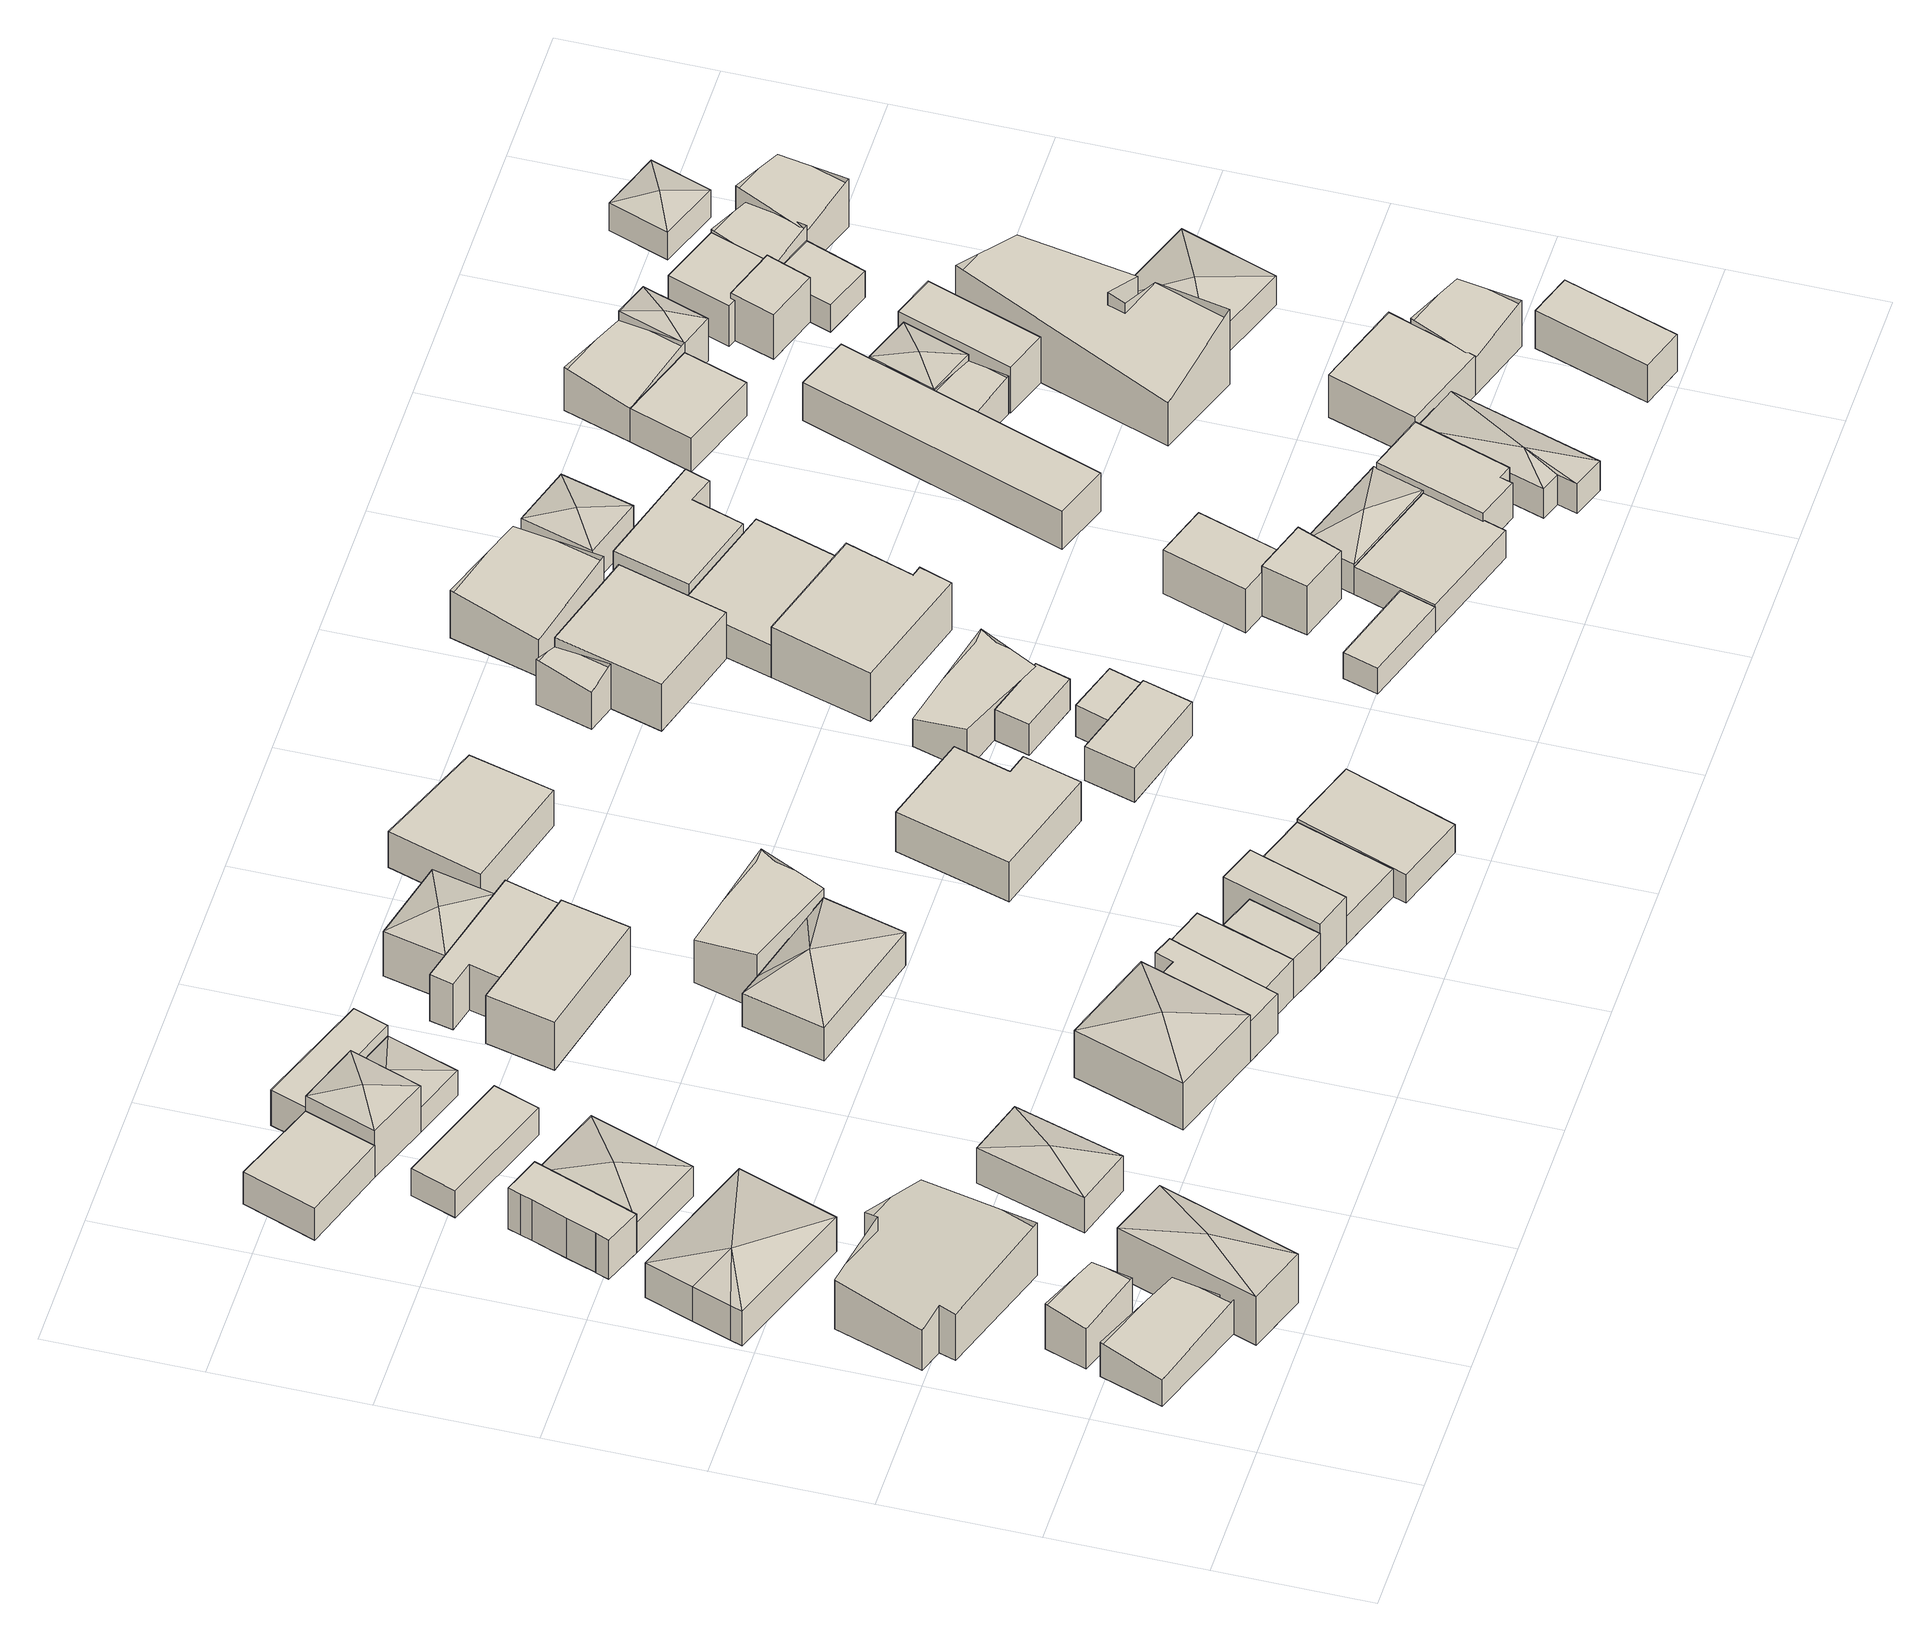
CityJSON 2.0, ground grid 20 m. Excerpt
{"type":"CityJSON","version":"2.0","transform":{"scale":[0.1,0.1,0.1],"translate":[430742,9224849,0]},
"CityObjects":{
"building1":{"type":"Building","attributes":{"Building Type":"Residential","Roof Shape":"gable","Roof Material":"Concrete Glazed Tile","Roof Material Code":1,"Roof Direction":"northwest","Building Height":4.32,"Roof Slope":31.6,"Footprint Area":123.92,"Solar PV Capacity Low":15.52,"Solar PV Capacity High":20.38,"Solar Annual Energy Low":22374,"Solar Annual Energy High":29487,"Suitable PV Area":92.63},"geometry":[{"type":"MultiSurface","lod":"2.2","boundaries":[[[0,1,2,3]],[[3,2,4,5]],[[2,1,6,4]],[[1,0,7,6]],[[0,3,5,7]],[[5,4,6,7]]]}]},
"building2":{"type":"Building","attributes":{"Building Type":"Residential","Roof Shape":"gable","Roof Material":"Concrete Glazed Tile","Roof Material Code":1,"Roof Direction":"northwest","Building Height":6.54,"Roof Slope":30.6,"Footprint Area":52.71,"Solar PV Capacity Low":6.6,"Solar PV Capacity High":8.67,"Solar Annual Energy Low":9516,"Solar Annual Energy High":12542,"Suitable PV Area":39.4},"geometry":[{"type":"MultiSurface","lod":"2.2","boundaries":[[[8,9,10,11]],[[11,10,12,13]],[[10,9,14,12]],[[9,8,15,14]],[[8,11,13,15]],[[13,12,14,15]]]}]},
"building3":{"type":"Building","attributes":{"Building Type":"Residential","Roof Shape":"gable","Roof Material":"Concrete Glazed Tile","Roof Material Code":1,"Roof Direction":"northwest","Building Height":6.47,"Roof Slope":27.2,"Footprint Area":303.42,"Solar PV Capacity Low":37.99,"Solar PV Capacity High":49.9,"Solar Annual Energy Low":54781,"Solar Annual Energy High":72197,"Suitable PV Area":226.81},"geometry":[{"type":"MultiSurface","lod":"2.2","boundaries":[[[16,17,18,19,20,21,22,23]],[[23,22,24,25]],[[22,21,26,24]],[[21,20,27,26]],[[20,19,28,27]],[[19,18,29,28]],[[18,17,30,29]],[[17,16,31,30]],[[16,23,25,31]],[[25,24,26,27,28,29,30,31]]]}]},
"building4":{"type":"Building","attributes":{"Building Type":"Residential","Roof Shape":"hip","Roof Material":"Concrete Glazed Tile","Roof Material Code":1,"Roof Direction":"northwest","Building Height":7.92,"Roof Slope":20.6,"Footprint Area":165,"Solar PV Capacity Low":20.66,"Solar PV Capacity High":27.14,"Solar Annual Energy Low":29790,"Solar Annual Energy High":39261,"Suitable PV Area":123.34},"geometry":[{"type":"MultiSurface","lod":"2.2","boundaries":[[[32,33,34,35]],[[35,34,36,37]],[[34,33,38,36]],[[33,32,39,38]],[[32,35,37,39]],[[37,36,40]],[[36,38,40]],[[38,39,40]],[[39,37,40]]]}]},
"building5":{"type":"Building","attributes":{"Building Type":"Residential","Roof Shape":"hip","Roof Material":"Concrete Glazed Tile","Roof Material Code":1,"Roof Direction":"northwest","Building Height":5.63,"Roof Slope":27.8,"Footprint Area":257,"Solar PV Capacity Low":32.18,"Solar PV Capacity High":42.26,"Solar Annual Energy Low":46399,"Solar Annual Energy High":61151,"Suitable PV Area":192.11},"geometry":[{"type":"MultiSurface","lod":"2.2","boundaries":[[[41,42,43,44,45,46]],[[46,45,47,48]],[[45,44,49,47]],[[44,43,50,49]],[[43,42,51,50]],[[42,41,52,51]],[[41,46,48,52]],[[48,47,53]],[[47,49,53]],[[49,50,53]],[[50,51,53]],[[51,52,53]],[[52,48,53]]]}]},
"building6":{"type":"Building","attributes":{"Building Type":"Residential","Roof Shape":"shed","Roof Material":"Concrete Glazed Tile","Roof Material Code":1,"Roof Direction":"northwest","Building Height":6.3,"Roof Slope":19.7,"Footprint Area":76.02,"Solar PV Capacity Low":9.52,"Solar PV Capacity High":12.5,"Solar Annual Energy Low":13726,"Solar Annual Energy High":18090,"Suitable PV Area":56.83},"geometry":[{"type":"MultiSurface","lod":"2.2","boundaries":[[[54,55,56,57,58,59,60,61,62]],[[62,61,63,64]],[[61,60,65,63]],[[60,59,66,65]],[[59,58,67,66]],[[58,57,68,67]],[[57,56,69,68]],[[56,55,70,69]],[[55,54,71,70]],[[54,62,64,71]],[[64,63,65,66,67,68,69,70,71]]]}]},
"building7":{"type":"Building","attributes":{"Building Type":"Residential","Roof Shape":"hip","Roof Material":"Concrete Glazed Tile","Roof Material Code":1,"Roof Direction":"northwest","Building Height":4.88,"Roof Slope":21.3,"Footprint Area":161.83,"Solar PV Capacity Low":20.26,"Solar PV Capacity High":26.61,"Solar Annual Energy Low":29218,"Solar Annual Energy High":38507,"Suitable PV Area":120.97},"geometry":[{"type":"MultiSurface","lod":"2.2","boundaries":[[[55,54,72,73]],[[73,72,74,75]],[[72,54,76,74]],[[54,55,77,76]],[[55,73,75,77]],[[75,74,78]],[[74,76,78]],[[76,77,78]],[[77,75,78]]]}]},
"building8":{"type":"Building","attributes":{"Building Type":"Residential","Roof Shape":"hip","Roof Material":"Concrete Glazed Tile","Roof Material Code":1,"Roof Direction":"northwest","Building Height":5.68,"Roof Slope":27.7,"Footprint Area":121,"Solar PV Capacity Low":15.15,"Solar PV Capacity High":19.9,"Solar Annual Energy Low":21846,"Solar Annual Energy High":28792,"Suitable PV Area":90.45},"geometry":[{"type":"MultiSurface","lod":"2.2","boundaries":[[[79,80,81,82]],[[82,81,83,84]],[[81,80,85,83]],[[80,79,86,85]],[[79,82,84,86]],[[84,83,87]],[[83,85,87]],[[85,86,87]],[[86,84,87]]]}]},
"building9":{"type":"Building","attributes":{"Building Type":"Residential","Roof Shape":"flat","Roof Material":"Concrete Glazed Tile","Roof Material Code":1,"Roof Direction":"northwest","Building Height":5.25,"Roof Slope":6,"Footprint Area":122.57,"Solar PV Capacity Low":15.35,"Solar PV Capacity High":20.16,"Solar Annual Energy Low":22129,"Solar Annual Energy High":29164,"Suitable PV Area":91.62},"geometry":[{"type":"MultiSurface","lod":"2.2","boundaries":[[[88,89,90,91,92]],[[92,91,93,94]],[[91,90,95,93]],[[90,89,96,95]],[[89,88,97,96]],[[88,92,94,97]],[[94,93,95,96,97]]]}]},
"building10":{"type":"Building","attributes":{"Building Type":"Residential","Roof Shape":"flat","Roof Material":"Concrete Glazed Tile","Roof Material Code":1,"Roof Direction":"northwest","Building Height":4.35,"Roof Slope":10.3,"Footprint Area":103.21,"Solar PV Capacity Low":12.92,"Solar PV Capacity High":16.97,"Solar Annual Energy Low":18633,"Solar Annual Energy High":24557,"Suitable PV Area":77.15},"geometry":[{"type":"MultiSurface","lod":"2.2","boundaries":[[[98,99,100,101]],[[101,100,102,103]],[[100,99,104,102]],[[99,98,105,104]],[[98,101,103,105]],[[103,102,104,105]]]}]},
"building11":{"type":"Building","attributes":{"Building Type":"Residential","Roof Shape":"hip","Roof Material":"Concrete Glazed Tile","Roof Material Code":1,"Roof Direction":"northwest","Building Height":7.63,"Roof Slope":22.1,"Footprint Area":89.17,"Solar PV Capacity Low":11.17,"Solar PV Capacity High":14.66,"Solar Annual Energy Low":16100,"Solar Annual Energy High":21218,"Suitable PV Area":66.66},"geometry":[{"type":"MultiSurface","lod":"2.2","boundaries":[[[88,92,106,107]],[[107,106,108,109]],[[106,92,110,108]],[[92,88,111,110]],[[88,107,109,111]],[[109,108,112]],[[108,110,112]],[[110,111,112]],[[111,109,112]]]}]},
"building12":{"type":"Building","attributes":{"Building Type":"Residential","Roof Shape":"hip","Roof Material":"Concrete Glazed Tile","Roof Material Code":1,"Roof Direction":"northwest","Building Height":4.03,"Roof Slope":28.9,"Footprint Area":73.03,"Solar PV Capacity Low":9.14,"Solar PV Capacity High":12.01,"Solar Annual Energy Low":13186,"Solar Annual Energy High":17378,"Suitable PV Area":54.59},"geometry":[{"type":"MultiSurface","lod":"2.2","boundaries":[[[113,114,107,115,106,116]],[[116,106,117,118]],[[106,115,119,117]],[[115,107,120,119]],[[107,114,121,120]],[[114,113,122,121]],[[113,116,118,122]],[[118,117,123]],[[117,119,123]],[[119,120,123]],[[120,121,123]],[[121,122,123]],[[122,118,123]]]}]},
"building13":{"type":"Building","attributes":{"Building Type":"Residential","Roof Shape":"flat","Roof Material":"Concrete Glazed Tile","Roof Material Code":1,"Roof Direction":"northwest","Building Height":5.75,"Roof Slope":9.3,"Footprint Area":79.05,"Solar PV Capacity Low":9.9,"Solar PV Capacity High":13,"Solar Annual Energy Low":14273,"Solar Annual Energy High":18810,"Suitable PV Area":59.09},"geometry":[{"type":"MultiSurface","lod":"2.2","boundaries":[[[124,88,114,113,125,126]],[[126,125,127,128]],[[125,113,129,127]],[[113,114,130,129]],[[114,88,131,130]],[[88,124,132,131]],[[124,126,128,132]],[[127,129,130,131,132,128]]]}]},
"building14":{"type":"Building","attributes":{"Building Type":"Residential","Roof Shape":"hip","Roof Material":"Concrete Glazed Tile","Roof Material Code":1,"Roof Direction":"northwest","Building Height":7.63,"Roof Slope":28.1,"Footprint Area":206.64,"Solar PV Capacity Low":25.87,"Solar PV Capacity High":33.98,"Solar Annual Energy Low":37308,"Solar Annual Energy High":49169,"Suitable PV Area":154.46},"geometry":[{"type":"MultiSurface","lod":"2.2","boundaries":[[[133,134,135,136]],[[136,135,137,138]],[[135,134,139,137]],[[134,133,140,139]],[[133,136,138,140]],[[138,137,141]],[[137,139,141]],[[139,140,141]],[[140,138,141]]]}]},
"building15":{"type":"Building","attributes":{"Building Type":"Residential","Roof Shape":"shed","Roof Material":"Clay Tile Shingle","Roof Material Code":3,"Roof Direction":"northwest","Building Height":6.45,"Roof Slope":18.1,"Footprint Area":78.13,"Solar PV Capacity Low":9.78,"Solar PV Capacity High":12.85,"Solar Annual Energy Low":14106,"Solar Annual Energy High":18590,"Suitable PV Area":58.4},"geometry":[{"type":"MultiSurface","lod":"2.2","boundaries":[[[142,143,144,145,135,146]],[[146,135,147,148]],[[135,145,149,147]],[[145,144,150,149]],[[144,143,151,150]],[[143,142,152,151]],[[142,146,148,152]],[[148,147,149,150,151,152]]]}]},
"building16":{"type":"Building","attributes":{"Building Type":"Residential","Roof Shape":"flat","Roof Material":"Concrete Glazed Tile","Roof Material Code":1,"Roof Direction":"northwest","Building Height":7.76,"Roof Slope":8.8,"Footprint Area":161.34,"Solar PV Capacity Low":20.2,"Solar PV Capacity High":26.53,"Solar Annual Energy Low":29129,"Solar Annual Energy High":38390,"Suitable PV Area":120.6},"geometry":[{"type":"MultiSurface","lod":"2.2","boundaries":[[[153,154,155,156]],[[156,155,157,158]],[[155,154,159,157]],[[154,153,160,159]],[[153,156,158,160]],[[158,157,159,160]]]}]},
"building17":{"type":"Building","attributes":{"Building Type":"Residential","Roof Shape":"hip","Roof Material":"Clay Tile Shingle","Roof Material Code":3,"Roof Direction":"northwest","Building Height":5.41,"Roof Slope":29.3,"Footprint Area":200.22,"Solar PV Capacity Low":25.07,"Solar PV Capacity High":32.93,"Solar Annual Energy Low":36148,"Solar Annual Energy High":47640,"Suitable PV Area":149.66},"geometry":[{"type":"MultiSurface","lod":"2.2","boundaries":[[[161,162,163,164,165,166]],[[166,165,167,168]],[[165,164,169,167]],[[164,163,170,169]],[[163,162,171,170]],[[162,161,172,171]],[[161,166,168,172]],[[168,167,173]],[[167,169,173]],[[169,170,173]],[[170,171,173]],[[171,172,173]],[[172,168,173]]]}]},
"building18":{"type":"Building","attributes":{"Building Type":"Residential","Roof Shape":"flat","Roof Material":"Clay Tile Shingle","Roof Material Code":3,"Roof Direction":"northwest","Building Height":6.29,"Roof Slope":10.8,"Footprint Area":76.69,"Solar PV Capacity Low":9.6,"Solar PV Capacity High":12.61,"Solar Annual Energy Low":13845,"Solar Annual Energy High":18247,"Suitable PV Area":57.32},"geometry":[{"type":"MultiSurface","lod":"2.2","boundaries":[[[174,142,175,176]],[[176,175,177,178]],[[175,142,179,177]],[[142,174,180,179]],[[174,176,178,180]],[[178,177,179,180]]]}]},
"building19":{"type":"Building","attributes":{"Building Type":"Residential","Roof Shape":"shed","Roof Material":"Concrete Glazed Tile","Roof Material Code":1,"Roof Direction":"northwest","Building Height":7.12,"Roof Slope":17.9,"Footprint Area":115.96,"Solar PV Capacity Low":14.52,"Solar PV Capacity High":19.07,"Solar Annual Energy Low":20936,"Solar Annual Energy High":27592,"Suitable PV Area":86.68},"geometry":[{"type":"MultiSurface","lod":"2.2","boundaries":[[[181,182,183,184,156,185]],[[185,156,186,187]],[[156,184,188,186]],[[184,183,189,188]],[[183,182,190,189]],[[182,181,191,190]],[[181,185,187,191]],[[187,186,188,189,190,191]]]}]},
"building20":{"type":"Building","attributes":{"Building Type":"Residential","Roof Shape":"flat","Roof Material":"Concrete Glazed Tile","Roof Material Code":1,"Roof Direction":"northwest","Building Height":6.25,"Roof Slope":10.4,"Footprint Area":51.67,"Solar PV Capacity Low":6.47,"Solar PV Capacity High":8.5,"Solar Annual Energy Low":9328,"Solar Annual Energy High":12294,"Suitable PV Area":38.62},"geometry":[{"type":"MultiSurface","lod":"2.2","boundaries":[[[192,193,176,194]],[[194,176,178,195]],[[176,193,196,178]],[[193,192,197,196]],[[192,194,195,197]],[[195,178,196,197]]]}]},
"building21":{"type":"Building","attributes":{"Building Type":"Residential","Roof Shape":"gable","Roof Material":"Clay Tile Shingle","Roof Material Code":3,"Roof Direction":"northwest","Building Height":6.94,"Roof Slope":28.2,"Footprint Area":126.73,"Solar PV Capacity Low":15.87,"Solar PV Capacity High":20.84,"Solar Annual Energy Low":22879,"Solar Annual Energy High":30153,"Suitable PV Area":94.73},"geometry":[{"type":"MultiSurface","lod":"2.2","boundaries":[[[198,162,166,199]],[[199,166,200,201]],[[166,162,202,200]],[[162,198,203,202]],[[198,199,201,203]],[[201,200,202,203]]]}]},
"building22":{"type":"Building","attributes":{"Building Type":"Residential","Roof Shape":"hip","Roof Material":"Concrete Glazed Tile","Roof Material Code":1,"Roof Direction":"northwest","Building Height":7.21,"Roof Slope":25.9,"Footprint Area":95.89,"Solar PV Capacity Low":12.01,"Solar PV Capacity High":15.77,"Solar Annual Energy Low":17313,"Solar Annual Energy High":22817,"Suitable PV Area":71.68},"geometry":[{"type":"MultiSurface","lod":"2.2","boundaries":[[[204,205,206,207]],[[207,206,208,209]],[[206,205,210,208]],[[205,204,211,210]],[[204,207,209,211]],[[209,208,212]],[[208,210,212]],[[210,211,212]],[[211,209,212]]]}]},
"building23":{"type":"Building","attributes":{"Building Type":"Residential","Roof Shape":"flat","Roof Material":"Concrete Glazed Tile","Roof Material Code":1,"Roof Direction":"northwest","Building Height":7.82,"Roof Slope":12.2,"Footprint Area":72.55,"Solar PV Capacity Low":9.08,"Solar PV Capacity High":11.93,"Solar Annual Energy Low":13098,"Solar Annual Energy High":17262,"Suitable PV Area":54.23},"geometry":[{"type":"MultiSurface","lod":"2.2","boundaries":[[[213,214,194,215]],[[215,194,216,217]],[[194,214,218,216]],[[214,213,219,218]],[[213,215,217,219]],[[217,216,218,219]]]}]},
"building24":{"type":"Building","attributes":{"Building Type":"Residential","Roof Shape":"flat","Roof Material":"Concrete Glazed Tile","Roof Material Code":1,"Roof Direction":"northwest","Building Height":4.47,"Roof Slope":10.1,"Footprint Area":127.51,"Solar PV Capacity Low":15.96,"Solar PV Capacity High":20.97,"Solar Annual Energy Low":23021,"Solar Annual Energy High":30340,"Suitable PV Area":95.31},"geometry":[{"type":"MultiSurface","lod":"2.2","boundaries":[[[213,215,220,221]],[[221,220,222,223]],[[220,215,224,222]],[[215,213,225,224]],[[213,221,223,225]],[[223,222,224,225]]]}]},
"building25":{"type":"Building","attributes":{"Building Type":"Residential","Roof Shape":"shed","Roof Material":"Concrete Glazed Tile","Roof Material Code":1,"Roof Direction":"northwest","Building Height":4.54,"Roof Slope":16,"Footprint Area":153.1,"Solar PV Capacity Low":19.17,"Solar PV Capacity High":25.18,"Solar Annual Energy Low":27641,"Solar Annual Energy High":36428,"Suitable PV Area":114.44},"geometry":[{"type":"MultiSurface","lod":"2.2","boundaries":[[[221,226,227,228]],[[228,227,229,230]],[[227,226,231,229]],[[226,221,232,231]],[[221,228,230,232]],[[230,229,231,232]]]}]},
"building26":{"type":"Building","attributes":{"Building Type":"Residential","Roof Shape":"flat","Roof Material":"Concrete Glazed Tile","Roof Material Code":1,"Roof Direction":"northwest","Building Height":5.82,"Roof Slope":11.8,"Footprint Area":189.7,"Solar PV Capacity Low":23.75,"Solar PV Capacity High":31.2,"Solar Annual Energy Low":34249,"Solar Annual Energy High":45138,"Suitable PV Area":141.8},"geometry":[{"type":"MultiSurface","lod":"2.2","boundaries":[[[233,234,235,236]],[[236,235,237,238]],[[235,234,239,237]],[[234,233,240,239]],[[233,236,238,240]],[[238,237,239,240]]]}]},
"building27":{"type":"Building","attributes":{"Building Type":"Residential","Roof Shape":"flat","Roof Material":"Concrete Glazed Tile","Roof Material Code":1,"Roof Direction":"northwest","Building Height":6.37,"Roof Slope":9.3,"Footprint Area":217.69,"Solar PV Capacity Low":27.26,"Solar PV Capacity High":35.8,"Solar Annual Energy Low":39303,"Solar Annual Energy High":51798,"Suitable PV Area":162.73},"geometry":[{"type":"MultiSurface","lod":"2.2","boundaries":[[[241,242,243,244,245,246]],[[246,245,247,248]],[[245,244,249,247]],[[244,243,250,249]],[[243,242,251,250]],[[242,241,252,251]],[[241,246,248,252]],[[248,247,249,250,251,252]]]}]},
"building28":{"type":"Building","attributes":{"Building Type":"Residential","Roof Shape":"flat","Roof Material":"Concrete Glazed Tile","Roof Material Code":1,"Roof Direction":"northwest","Building Height":5.46,"Roof Slope":5.5,"Footprint Area":84.55,"Solar PV Capacity Low":10.59,"Solar PV Capacity High":13.9,"Solar Annual Energy Low":15266,"Solar Annual Energy High":20119,"Suitable PV Area":63.2},"geometry":[{"type":"MultiSurface","lod":"2.2","boundaries":[[[253,254,255,256]],[[256,255,257,258]],[[255,254,259,257]],[[254,253,260,259]],[[253,256,258,260]],[[258,257,259,260]]]}]},
"building29":{"type":"Building","attributes":{"Building Type":"Residential","Roof Shape":"shed","Roof Material":"Concrete Glazed Tile","Roof Material Code":1,"Roof Direction":"northwest","Building Height":4.93,"Roof Slope":13.7,"Footprint Area":33.37,"Solar PV Capacity Low":4.18,"Solar PV Capacity High":5.49,"Solar Annual Energy Low":6026,"Solar Annual Energy High":7941,"Suitable PV Area":24.95},"geometry":[{"type":"MultiSurface","lod":"2.2","boundaries":[[[261,262,256,263]],[[263,256,264,265]],[[256,262,266,264]],[[262,261,267,266]],[[261,263,265,267]],[[265,264,266,267]]]}]},
"building30":{"type":"Building","attributes":{"Building Type":"Residential","Roof Shape":"flat","Roof Material":"Concrete Glazed Tile","Roof Material Code":1,"Roof Direction":"southwest","Building Height":4.99,"Roof Slope":7,"Footprint Area":41.59,"Solar PV Capacity Low":5.21,"Solar PV Capacity High":6.84,"Solar Annual Energy Low":7509,"Solar Annual Energy High":9897,"Suitable PV Area":31.09},"geometry":[{"type":"MultiSurface","lod":"2.2","boundaries":[[[268,269,270,271]],[[271,270,272,273]],[[270,269,274,272]],[[269,268,275,274]],[[268,271,273,275]],[[273,272,274,275]]]}]},
"building31":{"type":"Building","attributes":{"Building Type":"Residential","Roof Shape":"gable","Roof Material":"Concrete Glazed Tile","Roof Material Code":1,"Roof Direction":"southwest","Building Height":4.54,"Roof Slope":30.1,"Footprint Area":107.86,"Solar PV Capacity Low":13.5,"Solar PV Capacity High":17.74,"Solar Annual Energy Low":19473,"Solar Annual Energy High":25664,"Suitable PV Area":80.62},"geometry":[{"type":"MultiSurface","lod":"2.2","boundaries":[[[276,277,271,278]],[[278,271,279,280]],[[271,277,281,279]],[[277,276,282,281]],[[276,278,280,282]],[[280,279,281,282]]]}]},
"building32":{"type":"Building","attributes":{"Building Type":"Residential","Roof Shape":"gable","Roof Material":"Concrete Glazed Tile","Roof Material Code":1,"Roof Direction":"southwest","Building Height":6.01,"Roof Slope":33.6,"Footprint Area":30.51,"Solar PV Capacity Low":3.82,"Solar PV Capacity High":5.02,"Solar Annual Energy Low":5508,"Solar Annual Energy High":7259,"Suitable PV Area":22.8},"geometry":[{"type":"MultiSurface","lod":"2.2","boundaries":[[[283,284,285,286]],[[286,285,287,288]],[[285,284,289,287]],[[284,283,290,289]],[[283,286,288,290]],[[288,287,289,290]]]}]},
"building33":{"type":"Building","attributes":{"Building Type":"Residential","Roof Shape":"flat","Roof Material":"Concrete Glazed Tile","Roof Material Code":1,"Roof Direction":"southwest","Building Height":7.57,"Roof Slope":8.1,"Footprint Area":203.53,"Solar PV Capacity Low":25.48,"Solar PV Capacity High":33.47,"Solar Annual Energy Low":36747,"Solar Annual Energy High":48429,"Suitable PV Area":152.14},"geometry":[{"type":"MultiSurface","lod":"2.2","boundaries":[[[283,291,292,293]],[[293,292,294,295]],[[292,291,296,294]],[[291,283,297,296]],[[283,293,295,297]],[[295,294,296,297]]]}]},
"building34":{"type":"Building","attributes":{"Building Type":"Residential","Roof Shape":"flat","Roof Material":"Concrete Glazed Tile","Roof Material Code":1,"Roof Direction":"northwest","Building Height":4.16,"Roof Slope":11.5,"Footprint Area":57.63,"Solar PV Capacity Low":7.22,"Solar PV Capacity High":9.48,"Solar Annual Energy Low":10405,"Solar Annual Energy High":13712,"Suitable PV Area":43.08},"geometry":[{"type":"MultiSurface","lod":"2.2","boundaries":[[[298,299,300,301]],[[301,300,302,303]],[[300,299,304,302]],[[299,298,305,304]],[[298,301,303,305]],[[303,302,304,305]]]}]},
"building35":{"type":"Building","attributes":{"Building Type":"Residential","Roof Shape":"shed","Roof Material":"Concrete Glazed Tile","Roof Material Code":1,"Roof Direction":"northwest","Building Height":7.64,"Roof Slope":18.1,"Footprint Area":225.25,"Solar PV Capacity Low":28.2,"Solar PV Capacity High":37.04,"Solar Annual Energy Low":40667,"Solar Annual Energy High":53596,"Suitable PV Area":168.37},"geometry":[{"type":"MultiSurface","lod":"2.2","boundaries":[[[306,307,308,309,310,311]],[[311,310,312,313]],[[310,309,314,312]],[[309,308,315,314]],[[308,307,316,315]],[[307,306,317,316]],[[306,311,313,317]],[[313,312,314,315,316,317]]]}]},
"building36":{"type":"Building","attributes":{"Building Type":"Residential","Roof Shape":"gable","Roof Material":"Concrete Glazed Tile","Roof Material Code":1,"Roof Direction":"southwest","Building Height":6.01,"Roof Slope":31,"Footprint Area":172.07,"Solar PV Capacity Low":21.54,"Solar PV Capacity High":28.3,"Solar Annual Energy Low":31066,"Solar Annual Energy High":40942,"Suitable PV Area":128.62},"geometry":[{"type":"MultiSurface","lod":"2.2","boundaries":[[[318,319,320,321]],[[321,320,322,323]],[[320,319,324,322]],[[319,318,325,324]],[[318,321,323,325]],[[323,322,324,325]]]}]},
"building37":{"type":"Building","attributes":{"Building Type":"Residential","Roof Shape":"shed","Roof Material":"Concrete Glazed Tile","Roof Material Code":1,"Roof Direction":"northwest","Building Height":5.15,"Roof Slope":12.6,"Footprint Area":201.05,"Solar PV Capacity Low":25.17,"Solar PV Capacity High":33.06,"Solar Annual Energy Low":36298,"Solar Annual Energy High":47838,"Suitable PV Area":150.29},"geometry":[{"type":"MultiSurface","lod":"2.2","boundaries":[[[326,308,327,328]],[[328,327,329,330]],[[327,308,331,329]],[[308,326,332,331]],[[326,328,330,332]],[[330,329,331,332]]]}]},
"building38":{"type":"Building","attributes":{"Building Type":"Residential","Roof Shape":"shed","Roof Material":"Concrete Glazed Tile","Roof Material Code":1,"Roof Direction":"northwest","Building Height":7.84,"Roof Slope":17.8,"Footprint Area":45.37,"Solar PV Capacity Low":5.68,"Solar PV Capacity High":7.46,"Solar Annual Energy Low":8192,"Solar Annual Energy High":10796,"Suitable PV Area":33.92},"geometry":[{"type":"MultiSurface","lod":"2.2","boundaries":[[[333,334,335,336]],[[336,335,337,338]],[[335,334,339,337]],[[334,333,340,339]],[[333,336,338,340]],[[338,337,339,340]]]}]},
"building39":{"type":"Building","attributes":{"Building Type":"Residential","Roof Shape":"flat","Roof Material":"Concrete Glazed Tile","Roof Material Code":1,"Roof Direction":"northwest","Building Height":7.13,"Roof Slope":10.3,"Footprint Area":84.53,"Solar PV Capacity Low":10.58,"Solar PV Capacity High":13.9,"Solar Annual Energy Low":15261,"Solar Annual Energy High":20113,"Suitable PV Area":63.18},"geometry":[{"type":"MultiSurface","lod":"2.2","boundaries":[[[341,342,343,344]],[[344,343,345,346]],[[343,342,347,345]],[[342,341,348,347]],[[341,344,346,348]],[[346,345,347,348]]]}]},
"building40":{"type":"Building","attributes":{"Building Type":"Residential","Roof Shape":"flat","Roof Material":"Concrete Glazed Tile","Roof Material Code":1,"Roof Direction":"northwest","Building Height":4.54,"Roof Slope":9.7,"Footprint Area":164.59,"Solar PV Capacity Low":20.61,"Solar PV Capacity High":27.07,"Solar Annual Energy Low":29716,"Solar Annual Energy High":39164,"Suitable PV Area":123.03},"geometry":[{"type":"MultiSurface","lod":"2.2","boundaries":[[[349,300,350,351]],[[351,350,352,353]],[[350,300,354,352]],[[300,349,355,354]],[[349,351,353,355]],[[353,352,354,355]]]}]},
"building41":{"type":"Building","attributes":{"Building Type":"Residential","Roof Shape":"flat","Roof Material":"Concrete Glazed Tile","Roof Material Code":1,"Roof Direction":"northwest","Building Height":6.94,"Roof Slope":9.5,"Footprint Area":134.98,"Solar PV Capacity Low":16.9,"Solar PV Capacity High":22.2,"Solar Annual Energy Low":24371,"Solar Annual Energy High":32118,"Suitable PV Area":100.9},"geometry":[{"type":"MultiSurface","lod":"2.2","boundaries":[[[356,357,358,359,360,361]],[[361,360,362,363]],[[360,359,364,362]],[[359,358,365,364]],[[358,357,366,365]],[[357,356,367,366]],[[356,361,363,367]],[[363,362,364,365,366,367]]]}]},
"building42":{"type":"Building","attributes":{"Building Type":"Residential","Roof Shape":"hip","Roof Material":"Concrete Glazed Tile","Roof Material Code":1,"Roof Direction":"northwest","Building Height":4.89,"Roof Slope":26.1,"Footprint Area":100.79,"Solar PV Capacity Low":12.62,"Solar PV Capacity High":16.57,"Solar Annual Energy Low":18197,"Solar Annual Energy High":23982,"Suitable PV Area":75.34},"geometry":[{"type":"MultiSurface","lod":"2.2","boundaries":[[[368,349,351,369]],[[369,351,370,371]],[[351,349,372,370]],[[349,368,373,372]],[[368,369,371,373]],[[371,370,374]],[[370,372,374]],[[372,373,374]],[[373,371,374]]]}]},
"building43":{"type":"Building","attributes":{"Building Type":"Residential","Roof Shape":"hip","Roof Material":"Clay Tile Shingle","Roof Material Code":3,"Roof Direction":"northwest","Building Height":5.61,"Roof Slope":20.5,"Footprint Area":85.15,"Solar PV Capacity Low":10.66,"Solar PV Capacity High":14,"Solar Annual Energy Low":15374,"Solar Annual Energy High":20261,"Suitable PV Area":63.65},"geometry":[{"type":"MultiSurface","lod":"2.2","boundaries":[[[375,376,377,378]],[[378,377,379,380]],[[377,376,381,379]],[[376,375,382,381]],[[375,378,380,382]],[[380,379,383]],[[379,381,383]],[[381,382,383]],[[382,380,383]]]}]},
"building44":{"type":"Building","attributes":{"Building Type":"Residential","Roof Shape":"shed","Roof Material":"Concrete Glazed Tile","Roof Material Code":1,"Roof Direction":"northwest","Building Height":5.72,"Roof Slope":10,"Footprint Area":114.02,"Solar PV Capacity Low":14.28,"Solar PV Capacity High":18.75,"Solar Annual Energy Low":20585,"Solar Annual Energy High":27130,"Suitable PV Area":85.23},"geometry":[{"type":"MultiSurface","lod":"2.2","boundaries":[[[384,385,386,387,388,389]],[[389,388,390,391]],[[388,387,392,390]],[[387,386,393,392]],[[386,385,394,393]],[[385,384,395,394]],[[384,389,391,395]],[[391,390,392,393,394,395]]]}]},
"building45":{"type":"Building","attributes":{"Building Type":"Residential","Roof Shape":"hip","Roof Material":"Concrete Glazed Tile","Roof Material Code":1,"Roof Direction":"northwest","Building Height":4.84,"Roof Slope":22.1,"Footprint Area":144.76,"Solar PV Capacity Low":18.12,"Solar PV Capacity High":23.81,"Solar Annual Energy Low":26135,"Solar Annual Energy High":34444,"Suitable PV Area":108.21},"geometry":[{"type":"MultiSurface","lod":"2.2","boundaries":[[[386,396,397,398,399,400]],[[400,399,401,402]],[[399,398,403,401]],[[398,397,404,403]],[[397,396,405,404]],[[396,386,406,405]],[[386,400,402,406]],[[402,401,407]],[[401,403,407]],[[403,404,407]],[[404,405,407]],[[405,406,407]],[[406,402,407]]]}]},
"building46":{"type":"Building","attributes":{"Building Type":"Residential","Roof Shape":"flat","Roof Material":"Concrete Glazed Tile","Roof Material Code":1,"Roof Direction":"northwest","Building Height":6.24,"Roof Slope":10.8,"Footprint Area":278.25,"Solar PV Capacity Low":34.84,"Solar PV Capacity High":45.76,"Solar Annual Energy Low":50236,"Solar Annual Energy High":66206,"Suitable PV Area":207.99},"geometry":[{"type":"MultiSurface","lod":"2.2","boundaries":[[[408,409,410,411]],[[411,410,412,413]],[[410,409,414,412]],[[409,408,415,414]],[[408,411,413,415]],[[413,412,414,415]]]}]},
"building47":{"type":"Building","attributes":{"Building Type":"Residential","Roof Shape":"flat","Roof Material":"Concrete Glazed Tile","Roof Material Code":1,"Roof Direction":"northwest","Building Height":5.36,"Roof Slope":9.2,"Footprint Area":96.62,"Solar PV Capacity Low":12.1,"Solar PV Capacity High":15.89,"Solar Annual Energy Low":17445,"Solar Annual Energy High":22991,"Suitable PV Area":72.23},"geometry":[{"type":"MultiSurface","lod":"2.2","boundaries":[[[416,417,418,419]],[[419,418,420,421]],[[418,417,422,420]],[[417,416,423,422]],[[416,419,421,423]],[[421,420,422,423]]]}]},
"building48":{"type":"Building","attributes":{"Building Type":"Residential","Roof Shape":"gable","Roof Material":"Concrete Glazed Tile","Roof Material Code":1,"Roof Direction":"northwest","Building Height":5.38,"Roof Slope":28,"Footprint Area":38.86,"Solar PV Capacity Low":4.87,"Solar PV Capacity High":6.39,"Solar Annual Energy Low":7016,"Solar Annual Energy High":9247,"Suitable PV Area":29.05},"geometry":[{"type":"MultiSurface","lod":"2.2","boundaries":[[[424,425,426,427]],[[427,426,428,429]],[[426,425,430,428]],[[425,424,431,430]],[[424,427,429,431]],[[429,428,430,431]]]}]},
"building49":{"type":"Building","attributes":{"Building Type":"Residential","Roof Shape":"shed","Roof Material":"Concrete Glazed Tile","Roof Material Code":1,"Roof Direction":"northwest","Building Height":6.44,"Roof Slope":17,"Footprint Area":148.16,"Solar PV Capacity Low":18.55,"Solar PV Capacity High":24.36,"Solar Annual Energy Low":26749,"Solar Annual Energy High":35253,"Suitable PV Area":110.75},"geometry":[{"type":"MultiSurface","lod":"2.2","boundaries":[[[432,386,433,434]],[[434,433,435,436]],[[433,386,437,435]],[[386,432,438,437]],[[432,434,436,438]],[[436,435,437,438]]]}]},
"building50":{"type":"Building","attributes":{"Building Type":"Residential","Roof Shape":"hip","Roof Material":"Concrete Glazed Tile","Roof Material Code":1,"Roof Direction":"northwest","Building Height":6.37,"Roof Slope":22.1,"Footprint Area":63.05,"Solar PV Capacity Low":7.89,"Solar PV Capacity High":10.37,"Solar Annual Energy Low":11383,"Solar Annual Energy High":15002,"Suitable PV Area":47.13},"geometry":[{"type":"MultiSurface","lod":"2.2","boundaries":[[[439,424,427,440]],[[440,427,441,442]],[[427,424,443,441]],[[424,439,444,443]],[[439,440,442,444]],[[442,441,445]],[[441,443,445]],[[443,444,445]],[[444,442,445]]]}]},
"building51":{"type":"Building","attributes":{"Building Type":"Residential","Roof Shape":"gable","Roof Material":"Concrete Glazed Tile","Roof Material Code":1,"Roof Direction":"northwest","Building Height":5.4,"Roof Slope":32.7,"Footprint Area":102.49,"Solar PV Capacity Low":12.83,"Solar PV Capacity High":16.85,"Solar Annual Energy Low":18504,"Solar Annual Energy High":24387,"Suitable PV Area":76.61},"geometry":[{"type":"MultiSurface","lod":"2.2","boundaries":[[[446,416,419,447]],[[447,419,448,449]],[[419,416,423,448]],[[416,446,450,423]],[[446,447,449,450]],[[449,448,423,450]]]}]},
"building52":{"type":"Building","attributes":{"Building Type":"Residential","Roof Shape":"flat","Roof Material":"Concrete Glazed Tile","Roof Material Code":1,"Roof Direction":"northwest","Building Height":7.35,"Roof Slope":14.2,"Footprint Area":94.72,"Solar PV Capacity Low":11.86,"Solar PV Capacity High":15.58,"Solar Annual Energy Low":17101,"Solar Annual Energy High":22538,"Suitable PV Area":70.8},"geometry":[{"type":"MultiSurface","lod":"2.2","boundaries":[[[451,452,453,454]],[[454,453,455,456]],[[453,452,457,455]],[[452,451,458,457]],[[451,454,456,458]],[[456,455,457,458]]]}]},
"building53":{"type":"Building","attributes":{"Building Type":"Residential","Roof Shape":"shed","Roof Material":"Concrete Glazed Tile","Roof Material Code":1,"Roof Direction":"northwest","Building Height":5.98,"Roof Slope":13.4,"Footprint Area":94.55,"Solar PV Capacity Low":11.84,"Solar PV Capacity High":15.55,"Solar Annual Energy Low":17071,"Solar Annual Energy High":22498,"Suitable PV Area":70.68},"geometry":[{"type":"MultiSurface","lod":"2.2","boundaries":[[[459,460,461,462]],[[462,461,463,464]],[[461,460,465,463]],[[460,459,466,465]],[[459,462,464,466]],[[464,463,465,466]]]}]},
"building54":{"type":"Building","attributes":{"Building Type":"Residential","Roof Shape":"gable","Roof Material":"Concrete Glazed Tile","Roof Material Code":1,"Roof Direction":"northwest","Building Height":7.05,"Roof Slope":29.8,"Footprint Area":356.8,"Solar PV Capacity Low":44.67,"Solar PV Capacity High":58.68,"Solar Annual Energy Low":64418,"Solar Annual Energy High":84898,"Suitable PV Area":266.71},"geometry":[{"type":"MultiSurface","lod":"2.2","boundaries":[[[467,468,469,470,471,472,473,474]],[[474,473,475,476]],[[473,472,477,475]],[[472,471,478,477]],[[471,470,479,478]],[[470,469,480,479]],[[469,468,481,480]],[[468,467,482,481]],[[467,474,476,482]],[[476,475,477,478,479,480,481,482]]]}]},
"building55":{"type":"Building","attributes":{"Building Type":"Residential","Roof Shape":"gable","Roof Material":"Clay Tile Shingle","Roof Material Code":3,"Roof Direction":"northwest","Building Height":6.03,"Roof Slope":32.3,"Footprint Area":85.19,"Solar PV Capacity Low":10.67,"Solar PV Capacity High":14.01,"Solar Annual Energy Low":15381,"Solar Annual Energy High":20271,"Suitable PV Area":63.68},"geometry":[{"type":"MultiSurface","lod":"2.2","boundaries":[[[483,433,484,485]],[[485,484,486,487]],[[484,433,488,486]],[[433,483,489,488]],[[483,485,487,489]],[[487,486,488,489]]]}]},
"building56":{"type":"Building","attributes":{"Building Type":"Residential","Roof Shape":"hip","Roof Material":"Concrete Glazed Tile","Roof Material Code":1,"Roof Direction":"northwest","Building Height":6.86,"Roof Slope":29.4,"Footprint Area":44.4,"Solar PV Capacity Low":5.56,"Solar PV Capacity High":7.3,"Solar Annual Energy Low":8016,"Solar Annual Energy High":10565,"Suitable PV Area":33.19},"geometry":[{"type":"MultiSurface","lod":"2.2","boundaries":[[[447,419,490,491]],[[491,490,492,493]],[[490,419,494,492]],[[419,447,495,494]],[[447,491,493,495]],[[493,492,496]],[[492,494,496]],[[494,495,496]],[[495,493,496]]]}]},
"building57":{"type":"Building","attributes":{"Building Type":"Residential","Roof Shape":"shed","Roof Material":"Concrete Glazed Tile","Roof Material Code":1,"Roof Direction":"northwest","Building Height":7.16,"Roof Slope":19.5,"Footprint Area":44.69,"Solar PV Capacity Low":5.6,"Solar PV Capacity High":7.35,"Solar Annual Energy Low":8068,"Solar Annual Energy High":10634,"Suitable PV Area":33.41},"geometry":[{"type":"MultiSurface","lod":"2.2","boundaries":[[[497,498,499,500]],[[500,499,501,502]],[[499,498,503,501]],[[498,497,504,503]],[[497,500,502,504]],[[502,501,503,504]]]}]},
"building58":{"type":"Building","attributes":{"Building Type":"Residential","Roof Shape":"hip","Roof Material":"Concrete Glazed Tile","Roof Material Code":1,"Roof Direction":"northwest","Building Height":4.67,"Roof Slope":27.4,"Footprint Area":181.83,"Solar PV Capacity Low":22.77,"Solar PV Capacity High":29.9,"Solar Annual Energy Low":32827,"Solar Annual Energy High":43264,"Suitable PV Area":135.91},"geometry":[{"type":"MultiSurface","lod":"2.2","boundaries":[[[505,506,507,508]],[[508,507,509,510]],[[507,506,511,509]],[[506,505,512,511]],[[505,508,510,512]],[[510,509,513]],[[509,511,513]],[[511,512,513]],[[512,510,513]]]}]},
"building59":{"type":"Building","attributes":{"Building Type":"Residential","Roof Shape":"flat","Roof Material":"Concrete Glazed Tile","Roof Material Code":1,"Roof Direction":"northwest","Building Height":6.59,"Roof Slope":5.2,"Footprint Area":74.02,"Solar PV Capacity Low":9.27,"Solar PV Capacity High":12.17,"Solar Annual Energy Low":13364,"Solar Annual Energy High":17612,"Suitable PV Area":55.33},"geometry":[{"type":"MultiSurface","lod":"2.2","boundaries":[[[514,515,516,517]],[[517,516,518,519]],[[516,515,520,518]],[[515,514,521,520]],[[514,517,519,521]],[[519,518,520,521]]]}]},
"building60":{"type":"Building","attributes":{"Building Type":"Residential","Roof Shape":"shed","Roof Material":"Concrete Glazed Tile","Roof Material Code":1,"Roof Direction":"northwest","Building Height":4.3,"Roof Slope":19.4,"Footprint Area":56.38,"Solar PV Capacity Low":7.06,"Solar PV Capacity High":9.27,"Solar Annual Energy Low":10180,"Solar Annual Energy High":13416,"Suitable PV Area":42.15},"geometry":[{"type":"MultiSurface","lod":"2.2","boundaries":[[[516,522,523,524]],[[524,523,525,526]],[[523,522,527,525]],[[522,516,528,527]],[[516,524,526,528]],[[526,525,527,528]]]}]},
"building61":{"type":"Building","attributes":{"Building Type":"Residential","Roof Shape":"gable","Roof Material":"Concrete Glazed Tile","Roof Material Code":1,"Roof Direction":"northwest","Building Height":5.84,"Roof Slope":25.7,"Footprint Area":59.08,"Solar PV Capacity Low":7.4,"Solar PV Capacity High":9.72,"Solar Annual Energy Low":10667,"Solar Annual Energy High":14058,"Suitable PV Area":44.16},"geometry":[{"type":"MultiSurface","lod":"2.2","boundaries":[[[517,516,524,529]],[[529,524,530,531]],[[524,516,532,530]],[[516,517,533,532]],[[517,529,531,533]],[[531,530,532,533]]]}]},
"building62":{"type":"Building","attributes":{"Building Type":"Residential","Roof Shape":"gable","Roof Material":"Concrete Glazed Tile","Roof Material Code":1,"Roof Direction":"northwest","Building Height":6.06,"Roof Slope":29.5,"Footprint Area":83.39,"Solar PV Capacity Low":10.44,"Solar PV Capacity High":13.71,"Solar Annual Energy Low":15055,"Solar Annual Energy High":19841,"Suitable PV Area":62.33},"geometry":[{"type":"MultiSurface","lod":"2.2","boundaries":[[[534,524,535,536]],[[536,535,537,538]],[[535,524,539,537]],[[524,534,540,539]],[[534,536,538,540]],[[538,537,539,540]]]}]},
"building63":{"type":"Building","attributes":{"Building Type":"Residential","Roof Shape":"hip","Roof Material":"Concrete Glazed Tile","Roof Material Code":1,"Roof Direction":"northwest","Building Height":4.51,"Roof Slope":21.5,"Footprint Area":70.8,"Solar PV Capacity Low":8.86,"Solar PV Capacity High":11.64,"Solar Annual Energy Low":12782,"Solar Annual Energy High":16846,"Suitable PV Area":52.92},"geometry":[{"type":"MultiSurface","lod":"2.2","boundaries":[[[541,542,543,544]],[[544,543,545,546]],[[543,542,547,545]],[[542,541,548,547]],[[541,544,546,548]],[[546,545,549]],[[545,547,549]],[[547,548,549]],[[548,546,549]]]}]}
},
"vertices":[
[71,207,0],[43,125,0],[179,78,0],[207,159,0],[179,78,55],[207,159,43],[43,125,43],[71,207,55],
[97,280,0],[78,226,0],[165,195,0],[184,249,0],[165,195,73],[184,249,65],[78,226,65],[97,280,73],
[151,511,0],[146,494,0],[63,522,0],[25,407,0],[58,396,0],[51,374,0],[210,321,0],[261,474,0],[210,321,85],[261,474,65],[51,374,75],[58,396,78],[25,407,65],[63,522,80],[146,494,110],[151,511,108],
[313,204,0],[233,232,0],[168,48,0],[248,20,0],[168,48,79],[248,20,79],[233,232,79],[313,204,79],[241,126,90],
[54,746,0],[31,683,0],[13,632,0],[8,617,0],[185,554,0],[231,683,0],[185,554,56],[231,683,56],[8,617,56],[13,632,56],[31,683,56],[54,746,56],[87,652,74],
[121,775,0],[169,910,0],[119,928,0],[113,911,0],[108,896,0],[91,850,0],[78,812,0],[77,811,0],[71,794,0],[77,811,64],[71,794,63],[78,812,64],[91,850,65],[108,896,66],[113,911,66],[119,928,66],[169,910,66],[121,775,63],
[227,737,0],[275,872,0],[227,737,49],[275,872,49],[121,775,49],[169,910,49],[198,824,61],
[336,429,0],[291,287,0],[369,263,0],[413,405,0],[369,263,57],[413,405,57],[291,287,57],[336,429,57],[352,346,68],
[191,1190,0],[79,1231,0],[76,1232,0],[41,1137,0],[158,1098,0],[41,1137,52],[158,1098,52],[76,1232,52],[79,1231,52],[191,1190,52],
[141,1050,0],[120,991,0],[276,935,0],[297,994,0],[276,935,44],[297,994,44],[120,991,44],[141,1050,44],
[243,1067,0],[277,1160,0],[243,1067,76],[277,1160,76],[158,1098,76],[191,1190,76],[217,1129,86],
[346,1135,0],[269,1162,0],[260,1113,0],[313,1042,0],[243,1067,40],[313,1042,40],[260,1113,40],[277,1160,40],[269,1162,40],[346,1135,40],[283,1120,50],
[192,1190,0],[362,1180,0],[208,1236,0],[362,1180,57],[208,1236,57],[346,1135,57],[269,1162,57],[191,1190,57],[192,1190,57],
[532,367,0],[483,223,0],[611,179,0],[661,323,0],[611,179,76],[661,323,76],[483,223,76],[532,367,76],[572,273,93],
[714,304,0],[687,314,0],[679,290,0],[653,299,0],[664,161,0],[611,179,65],[664,161,64],[653,299,67],[679,290,67],[687,314,68],[714,304,68],
[403,1034,0],[382,946,0],[555,904,0],[576,992,0],[555,904,78],[576,992,78],[382,946,78],[403,1034,78],
[648,719,0],[540,748,0],[509,757,0],[480,651,0],[655,603,0],[684,709,0],[655,603,54],[684,709,54],[480,651,54],[509,757,54],[540,748,54],[648,719,54],[586,698,68],
[767,286,0],[670,177,0],[724,159,0],[670,177,63],[724,159,63],[714,304,63],[767,286,63],
[421,1106,0],[414,1076,0],[450,1067,0],[440,1025,0],[594,1064,0],[576,992,71],[594,1064,74],[440,1025,72],[450,1067,74],[414,1076,74],[421,1106,75],
[805,234,0],[756,252,0],[773,141,0],[773,141,63],[756,252,63],[805,234,63],
[563,830,0],[707,790,0],[684,709,69],[707,790,89],[540,748,89],[563,830,69],
[477,1177,0],[458,1097,0],[571,1070,0],[590,1150,0],[571,1070,72],[590,1150,72],[458,1097,72],[477,1177,72],[524,1124,82],
[868,251,0],[817,269,0],[824,124,0],[773,141,78],[824,124,78],[817,269,78],[868,251,78],
[914,93,0],[958,220,0],[914,93,45],[958,220,45],[824,124,45],[868,251,45],
[908,76,0],[1003,44,0],[1053,188,0],[1003,44,45],[1053,188,49],[908,76,46],[958,220,50],
[649,1219,0],[610,1098,0],[765,1054,0],[794,1163,0],[765,1054,58],[794,1163,58],[610,1098,58],[649,1219,58],
[930,555,0],[952,628,0],[831,664,0],[787,516,0],[936,472,0],[958,547,0],[936,472,64],[958,547,64],[787,516,64],[831,664,64],[952,628,64],[930,555,64],
[1001,486,0],[982,421,0],[1104,386,0],[1123,450,0],[1104,386,55],[1123,450,55],[982,421,55],[1001,486,55],
[1067,515,0],[1053,470,0],[1136,494,0],[1123,450,49],[1136,494,50],[1053,470,50],[1067,515,51],
[1036,603,0],[1023,558,0],[1107,533,0],[1121,578,0],[1107,533,50],[1121,578,50],[1023,558,50],[1036,603,50],
[1001,691,0],[980,620,0],[1142,649,0],[1121,578,45],[1142,649,67],[980,620,67],[1001,691,45],
[988,1115,0],[950,1127,0],[928,1054,0],[966,1042,0],[928,1054,60],[966,1042,73],[950,1127,73],[988,1115,60],
[947,976,0],[1080,936,0],[1122,1076,0],[1080,936,76],[1122,1076,76],[947,976,76],[988,1115,76],
[1241,244,0],[1227,199,0],[1341,162,0],[1356,208,0],[1341,162,42],[1356,208,42],[1227,199,42],[1241,244,42],
[1195,745,0],[1221,832,0],[1065,878,0],[1027,749,0],[1196,699,0],[1209,741,0],[1196,699,76],[1209,741,78],[1027,749,78],[1065,878,82],[1221,832,81],[1195,745,78],
[1129,1096,0],[1164,1214,0],[1028,1251,0],[994,1136,0],[1028,1251,77],[994,1136,60],[1164,1214,60],[1129,1096,77],
[1100,996,0],[1222,832,0],[1257,950,0],[1222,832,51],[1257,950,54],[1065,878,52],[1100,996,55],
[1314,362,0],[1298,303,0],[1365,281,0],[1387,339,0],[1365,281,78],[1387,339,80],[1298,303,79],[1314,362,81],
[1318,481,0],[1282,372,0],[1352,349,0],[1388,458,0],[1352,349,71],[1388,458,71],[1282,372,71],[1318,481,71],
[1376,269,0],[1480,117,0],[1515,224,0],[1480,117,45],[1515,224,45],[1341,162,45],[1376,269,45],
[1148,1090,0],[1119,991,0],[1231,958,0],[1253,1025,0],[1288,1014,0],[1299,1046,0],[1288,1014,69],[1299,1046,69],[1253,1025,69],[1231,958,69],[1119,991,69],[1148,1090,69],
[1397,335,0],[1536,290,0],[1515,224,49],[1536,290,49],[1376,269,49],[1397,335,49],[1456,279,59],
[1183,1210,0],[1154,1116,0],[1238,1091,0],[1265,1185,0],[1238,1091,56],[1265,1185,56],[1154,1116,56],[1183,1210,56],[1210,1151,64],
[1550,143,0],[1568,137,0],[1609,261,0],[1533,286,0],[1487,146,0],[1545,127,0],[1487,146,58],[1545,127,57],[1533,286,59],[1609,261,59],[1568,137,57],[1550,143,57],
[1554,92,0],[1580,83,0],[1572,57,0],[1615,42,0],[1679,238,0],[1615,42,48],[1679,238,48],[1572,57,48],[1580,83,48],[1554,92,48],[1609,261,48],[1602,129,59],
[1550,930,0],[1478,956,0],[1356,612,0],[1428,586,0],[1356,612,62],[1428,586,62],[1478,956,62],[1550,930,62],
[1391,1138,0],[1363,1057,0],[1468,1020,0],[1496,1102,0],[1468,1020,54],[1496,1102,54],[1363,1057,54],[1391,1138,54],
[1506,807,0],[1487,754,0],[1552,731,0],[1571,784,0],[1552,731,62],[1571,784,54],[1487,754,54],[1506,807,62],
[1646,375,0],[1726,222,0],[1764,336,0],[1726,222,64],[1764,336,68],[1609,261,66],[1646,375,69],
[1537,893,0],[1602,870,0],[1571,784,64],[1602,870,64],[1506,807,64],[1537,893,64],[1554,838,71],
[1420,1225,0],[1526,1189,0],[1496,1102,70],[1526,1189,54],[1420,1225,70],
[1607,878,0],[1554,729,0],[1611,709,0],[1664,858,0],[1611,709,74],[1664,858,74],[1554,729,74],[1607,878,74],
[1875,157,0],[1818,176,0],[1768,28,0],[1826,9,0],[1768,28,60],[1826,9,60],[1818,176,62],[1875,157,62],
[1646,618,0],[1654,641,0],[1711,621,0],[1768,781,0],[1651,822,0],[1551,540,0],[1667,499,0],[1703,598,0],[1667,499,122],[1703,598,104],[1551,540,70],[1651,822,122],[1768,781,70],[1711,621,100],[1654,641,124],[1646,618,120],
[1754,307,0],[1817,192,0],[1845,277,0],[1817,192,75],[1845,277,60],[1726,222,60],[1754,307,75],
[1542,1087,0],[1572,1173,0],[1542,1087,69],[1572,1173,69],[1496,1102,69],[1526,1189,69],[1534,1138,76],
[1584,1072,0],[1565,1015,0],[1635,991,0],[1655,1048,0],[1635,991,72],[1655,1048,74],[1565,1015,72],[1584,1072,74],
[1722,654,0],[1678,528,0],[1806,482,0],[1851,608,0],[1806,482,47],[1851,608,47],[1678,528,47],[1722,654,47],[1764,568,63],
[1600,1151,0],[1571,1070,0],[1652,1041,0],[1681,1122,0],[1652,1041,66],[1681,1122,66],[1571,1070,66],[1600,1151,66],
[1625,964,0],[1690,941,0],[1717,1018,0],[1690,941,43],[1717,1018,46],[1625,964,44],[1652,1041,46],
[1746,1099,0],[1717,1018,71],[1746,1099,58],[1652,1041,58],[1681,1122,71],
[1750,1112,0],[1796,990,0],[1829,1084,0],[1796,990,78],[1829,1084,61],[1717,1018,61],[1750,1112,78],
[1716,1254,0],[1688,1176,0],[1768,1147,0],[1796,1226,0],[1768,1147,45],[1796,1226,45],[1688,1176,45],[1716,1254,45],[1742,1201,54]
]}
